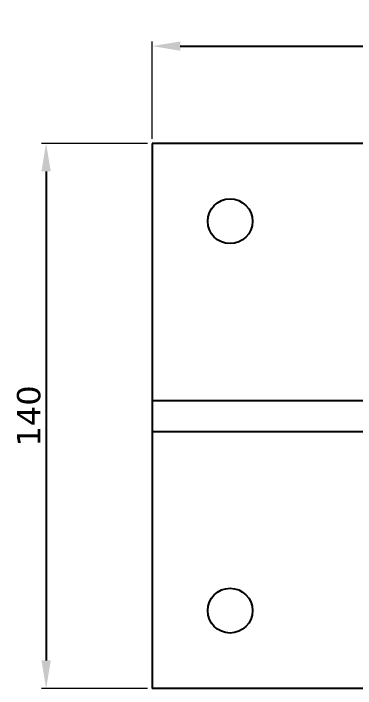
# Model space of a CAD drawing. Header units: millimetres. Extents: x 111849 to 113968, y -11137 to -9484.
# Drawn here: x 113342.3 to 113430.1, y -10978 to -10804.7 of the extents above; entities that cross this region are included whole.
import ezdxf

# ---------------------------------------------------------------- set-up
doc = ezdxf.new("R2010")
doc.units = ezdxf.units.MM
for name, color, linetype in [('_RB_dimension', 142, 'Continuous'), ('_RB_product', 7, 'Continuous'), ('_RB_text', 7, 'Continuous')]:
    doc.layers.add(name, color=color, linetype=linetype)
doc.styles.add('rothoblaas', font='verdana.ttf', dxfattribs={"height": 6})
doc.dimstyles.new('rothoblaas', dxfattribs={"dimscale": 1.2, "dimtxt": 6.5, "dimasz": 6, "dimexe": 1, "dimexo": 1, "dimgap": 1.1, "dimtad": 1, "dimdsep": 46, "dimtxsty": 'rothoblaas', "dimcen": 0, "dimclrd": 256, "dimclre": 256, "dimclrt": 256, "dimazin": 2, "dimtp": 0.1, "dimtm": 0.1, "dimtfac": 0.71, "dimtmove": 0, "dimatfit": 3, "dimfxl": 1, "dimlwd": -1, "dimlwe": 18, "dimarcsym": 0})

# ---------------------------------------------------------------- blocks, each defined once
blk = doc.blocks.new('*D381')
at = {"layer": '_RB_dimension', "lineweight": 18, "transparency": 16777216}
for p, q in [((113376.7, -10838.03), (113349.45, -10838.03)), ((113376.7, -10978.03), (113349.45, -10978.03))]:
    blk.add_line(p, q, dxfattribs=at)
at = {"layer": '_RB_dimension', "transparency": 16777216}
blk.add_line((113350.65, -10845.23), (113350.65, -10970.83), dxfattribs=at)
for points in [[(113349.45, -10845.23), (113351.85, -10845.23), (113350.65, -10838.03)], [(113349.45, -10970.83), (113351.85, -10970.83), (113350.65, -10978.03)]]:
    blk.add_solid(points, dxfattribs=at)
at = {"layer": 'Defpoints', "color": 0, "transparency": 16777216}
for p in [(113377.9, -10838.03), (113350.65, -10978.03), (113377.9, -10978.03)]:
    blk.add_point(p, dxfattribs=at)
at = {"layer": '_RB_dimension', "transparency": 16777216, "insert": (113346.21, -10908.03), "char_height": 6, "attachment_point": 5, "rotation": 90, "style": 'rothoblaas'}
blk.add_mtext('140', dxfattribs=at)
blk = doc.blocks.new('*D382')
at = {"layer": '_RB_dimension', "lineweight": 18, "transparency": 16777216}
for p, q in [((113377.9, -10836.83), (113377.9, -10811.86)), ((113517.9, -10836.83), (113517.9, -10811.86))]:
    blk.add_line(p, q, dxfattribs=at)
at = {"layer": '_RB_dimension', "transparency": 16777216}
blk.add_line((113385.1, -10813.06), (113510.7, -10813.06), dxfattribs=at)
for points in [[(113385.1, -10811.86), (113385.1, -10814.26), (113377.9, -10813.06)], [(113510.7, -10811.86), (113510.7, -10814.26), (113517.9, -10813.06)]]:
    blk.add_solid(points, dxfattribs=at)
at = {"layer": 'Defpoints', "color": 0, "transparency": 16777216}
for p in [(113517.9, -10813.06), (113377.9, -10838.03), (113517.9, -10838.03)]:
    blk.add_point(p, dxfattribs=at)
at = {"layer": '_RB_dimension', "transparency": 16777216, "insert": (113447.9, -10808.62), "char_height": 6, "attachment_point": 5, "style": 'rothoblaas'}
blk.add_mtext('140', dxfattribs=at)
blk = doc.blocks.new('F70140L_top')
at = {"layer": '_RB_product'}
for p, q in [((113517.9, -10838.03), (113377.9, -10838.03)), ((113377.9, -10838.03), (113377.9, -10978.03)), ((113517.9, -10838.03), (113517.9, -10978.03)), ((113377.9, -10904.03), (113517.9, -10904.03)), ((113377.9, -10904.03), (113517.9, -10904.03)), ((113377.9, -10912.03), (113517.9, -10912.03)), ((113377.9, -10912.03), (113517.9, -10912.03)), ((113377.9, -10912.03), (113517.9, -10912.03)), ((113517.9, -10978.03), (113377.9, -10978.03))]:
    blk.add_line(p, q, dxfattribs=at)
for centre in [(113397.9, -10858.03), (113497.9, -10858.03), (113397.9, -10958.03), (113497.9, -10958.03)]:
    blk.add_circle(centre, 5.75, dxfattribs=at)

msp = doc.modelspace()

# ---------------------------------------------------------------- block references
at = {"layer": '_RB_text'}
msp.add_blockref('F70140L_top', (0, 0), dxfattribs=at)

# ---------------------------------------------------------------- dimensions: what is measured, and where the dimension line sits
at = {"layer": '_RB_dimension'}
dim = msp.add_linear_dim(base=(113517.901, -10813.062), p1=(113377.901, -10838.028), p2=(113517.901, -10838.028), dimstyle='rothoblaas', dxfattribs=at)
dim.commit()
dim.dimension.update_dxf_attribs({"geometry": '*D382', "text_midpoint": (113447.901, -10808.619)})
dim = msp.add_linear_dim(base=(113350.653, -10978.028), p1=(113377.901, -10838.028), p2=(113377.901, -10978.028), angle=90, dimstyle='rothoblaas', dxfattribs=at)
dim.commit()
dim.dimension.update_dxf_attribs({"geometry": '*D381', "text_midpoint": (113346.21, -10908.028)})

doc.saveas('drawing.dxf')
